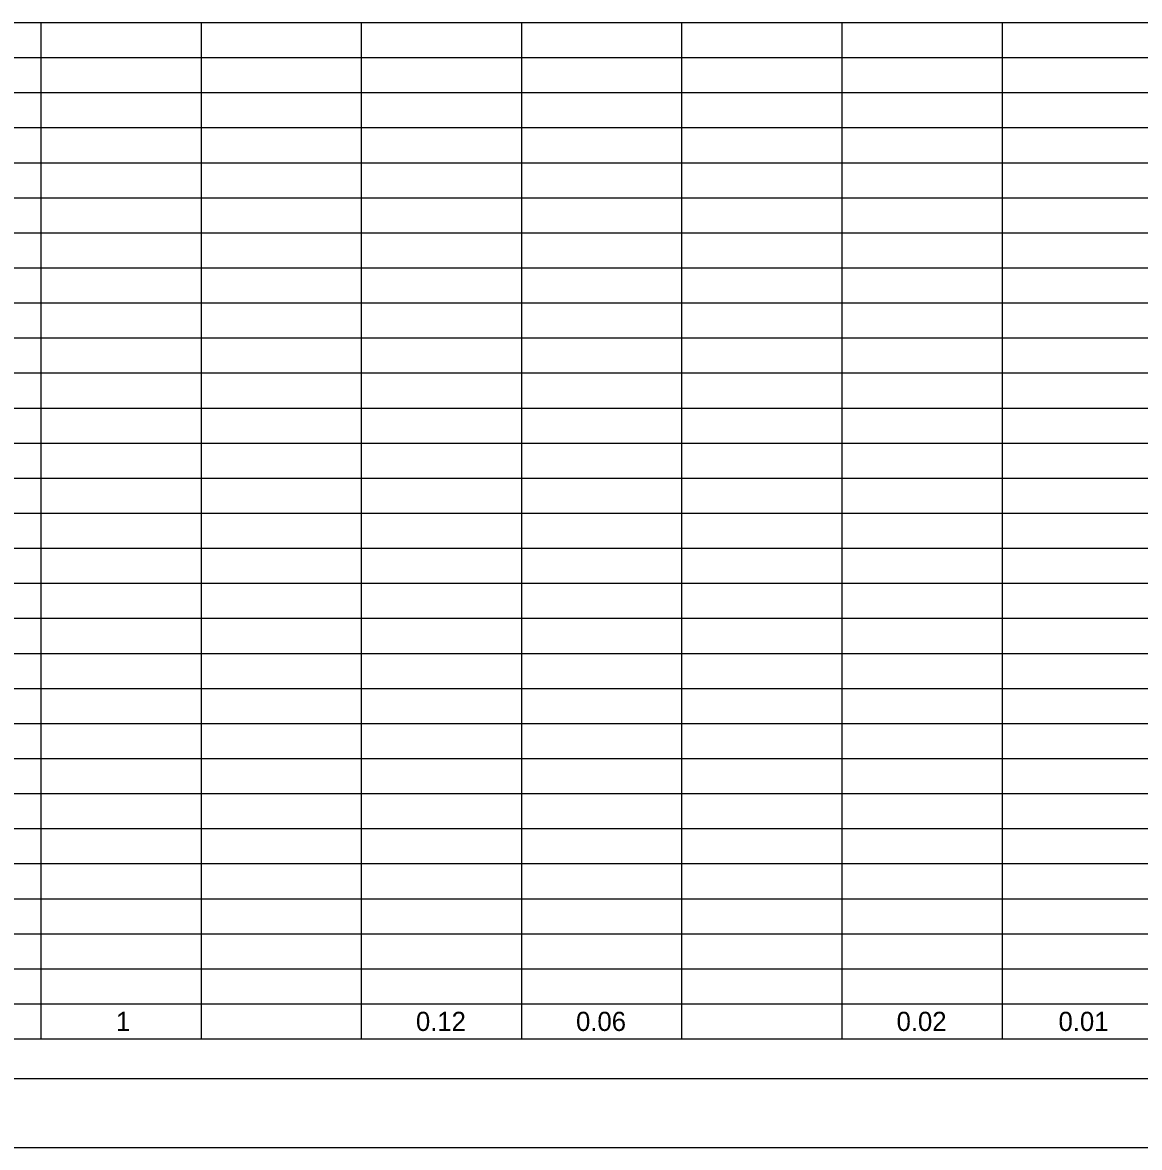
# Model space of a CAD drawing. Extents: x 0 to 34, y 0 to 22.
# Drawn here: x 17.41 to 25.56, y 0 to 8.21 of the extents above; entities that cross this region are included whole.
import ezdxf

# ---------------------------------------------------------------- set-up
doc = ezdxf.new("R2010")
doc.units = 0
for name, color, linetype in [('Default', 7, 'Continuous'), ('SH_Border', 7, 'Continuous'), ('SH_Cut_Line', 7, 'Continuous')]:
    doc.layers.add(name, color=color, linetype=linetype)

msp = doc.modelspace()

# ---------------------------------------------------------------- linework, layer by layer
at = {"layer": 'Default'}
for p, q in [((12.8704, 8.2061), (24.5574, 8.2061)), ((17.5452, 8.2061), (17.5452, 7.6948)), ((18.7139, 8.2061), (18.7139, 7.6948)), ((19.8826, 8.2061), (19.8826, 7.6948)), ((21.0513, 8.2061), (21.0513, 7.6948)), ((22.22, 8.2061), (22.22, 7.6948)), ((23.3887, 8.2061), (23.3887, 7.6948)), ((24.5574, 8.2061), (25.7261, 8.2061)), ((24.5574, 8.2061), (24.5574, 7.6948)), ((12.8704, 7.9504), (24.5574, 7.9504)), ((24.5574, 7.9504), (25.7261, 7.9504)), ((12.8704, 7.6948), (24.5574, 7.6948)), ((17.5452, 7.6948), (17.5452, 2.3261)), ((18.7139, 7.6948), (18.7139, 2.3261)), ((19.8826, 7.6948), (19.8826, 2.3261)), ((21.0513, 7.6948), (21.0513, 2.3261)), ((22.22, 7.6948), (22.22, 2.3261)), ((23.3887, 7.6948), (23.3887, 2.3261)), ((24.5574, 7.6948), (25.7261, 7.6948)), ((24.5574, 7.6948), (24.5574, 2.3261)), ((12.8704, 7.4391), (24.5574, 7.4391)), ((24.5574, 7.4391), (25.7261, 7.4391)), ((12.8704, 7.1835), (24.5574, 7.1835)), ((24.5574, 7.1835), (25.7261, 7.1835)), ((12.8704, 6.9278), (24.5574, 6.9278)), ((24.5574, 6.9278), (25.7261, 6.9278)), ((12.8704, 6.6722), (24.5574, 6.6722)), ((24.5574, 6.6722), (25.7261, 6.6722)), ((12.8704, 6.4165), (24.5574, 6.4165)), ((24.5574, 6.4165), (25.7261, 6.4165)), ((12.8704, 6.1609), (24.5574, 6.1609)), ((24.5574, 6.1609), (25.7261, 6.1609)), ((12.8704, 5.9052), (24.5574, 5.9052)), ((24.5574, 5.9052), (25.7261, 5.9052)), ((12.8704, 5.6496), (24.5574, 5.6496)), ((24.5574, 5.6496), (25.7261, 5.6496)), ((12.8704, 5.3939), (24.5574, 5.3939)), ((24.5574, 5.3939), (25.7261, 5.3939)), ((12.8704, 5.1383), (24.5574, 5.1383)), ((24.5574, 5.1383), (25.7261, 5.1383)), ((12.8704, 4.8826), (24.5574, 4.8826)), ((24.5574, 4.8826), (25.7261, 4.8826)), ((12.8704, 4.627), (24.5574, 4.627)), ((24.5574, 4.627), (25.7261, 4.627)), ((12.8704, 4.3713), (24.5574, 4.3713)), ((24.5574, 4.3713), (25.7261, 4.3713)), ((12.8704, 4.1157), (24.5574, 4.1157)), ((24.5574, 4.1157), (25.7261, 4.1157)), ((12.8704, 3.86), (24.5574, 3.86)), ((24.5574, 3.86), (25.7261, 3.86)), ((12.8704, 3.6043), (24.5574, 3.6043)), ((24.5574, 3.6043), (25.7261, 3.6043)), ((12.8704, 3.3487), (24.5574, 3.3487)), ((24.5574, 3.3487), (25.7261, 3.3487)), ((12.8704, 3.093), (24.5574, 3.093)), ((24.5574, 3.093), (25.7261, 3.093)), ((12.8704, 2.8374), (24.5574, 2.8374)), ((24.5574, 2.8374), (25.7261, 2.8374)), ((12.8704, 2.5817), (24.5574, 2.5817)), ((24.5574, 2.5817), (25.7261, 2.5817)), ((12.8704, 2.3261), (24.5574, 2.3261)), ((17.5452, 2.3261), (17.5452, 2.0704)), ((18.7139, 2.3261), (18.7139, 2.0704)), ((19.8826, 2.3261), (19.8826, 2.0704)), ((21.0513, 2.3261), (21.0513, 2.0704)), ((22.22, 2.3261), (22.22, 2.0704)), ((23.3887, 2.3261), (23.3887, 2.0704)), ((24.5574, 2.3261), (25.7261, 2.3261)), ((24.5574, 2.3261), (24.5574, 2.0704)), ((12.8704, 2.0704), (24.5574, 2.0704)), ((17.5452, 2.0704), (17.5452, 1.0478)), ((18.7139, 2.0704), (18.7139, 1.0478)), ((19.8826, 2.0704), (19.8826, 1.0478)), ((21.0513, 2.0704), (21.0513, 1.0478)), ((22.22, 2.0704), (22.22, 1.0478)), ((23.3887, 2.0704), (23.3887, 1.0478)), ((24.5574, 2.0704), (25.7261, 2.0704)), ((24.5574, 2.0704), (24.5574, 1.0478)), ((12.8704, 1.8148), (24.5574, 1.8148)), ((24.5574, 1.8148), (25.7261, 1.8148)), ((12.8704, 1.5591), (24.5574, 1.5591)), ((24.5574, 1.5591), (25.7261, 1.5591)), ((12.8704, 1.3035), (24.5574, 1.3035)), ((24.5574, 1.3035), (25.7261, 1.3035)), ((12.8704, 1.0478), (24.5574, 1.0478)), ((17.5452, 1.0478), (17.5452, 0.7922)), ((18.7139, 1.0478), (18.7139, 0.7922)), ((19.8826, 1.0478), (19.8826, 0.7922)), ((21.0513, 1.0478), (21.0513, 0.7922)), ((22.22, 1.0478), (22.22, 0.7922)), ((23.3887, 1.0478), (23.3887, 0.7922)), ((24.5574, 1.0478), (25.7261, 1.0478)), ((24.5574, 1.0478), (24.5574, 0.7922)), ((12.8704, 0.7922), (24.5574, 0.7922)), ((24.5574, 0.7922), (25.7261, 0.7922))]:
    msp.add_line(p, q, dxfattribs=at)
at = {"layer": 'SH_Border'}
msp.add_lwpolyline([(1.5, 21.5), (33.5, 21.5), (33.5, 0.5), (1.5, 0.5)], close=True, dxfattribs=at)
at = {"layer": 'SH_Cut_Line'}
msp.add_lwpolyline([(0, 0), (34, 0), (34, 22), (0, 22)], close=True, dxfattribs=at)

# ---------------------------------------------------------------- texts
at = {"layer": 'Default'}
for s, p in [('1', (18.0932, 0.85)), ('0.12', (20.2819, 0.85)), ('0.06', (21.4498, 0.85)), ('0.02', (23.788, 0.85)), ('0.01', (24.9695, 0.85))]:
    msp.add_text(s, height=0.14, dxfattribs=at).set_placement(p)

doc.saveas('drawing.dxf')
